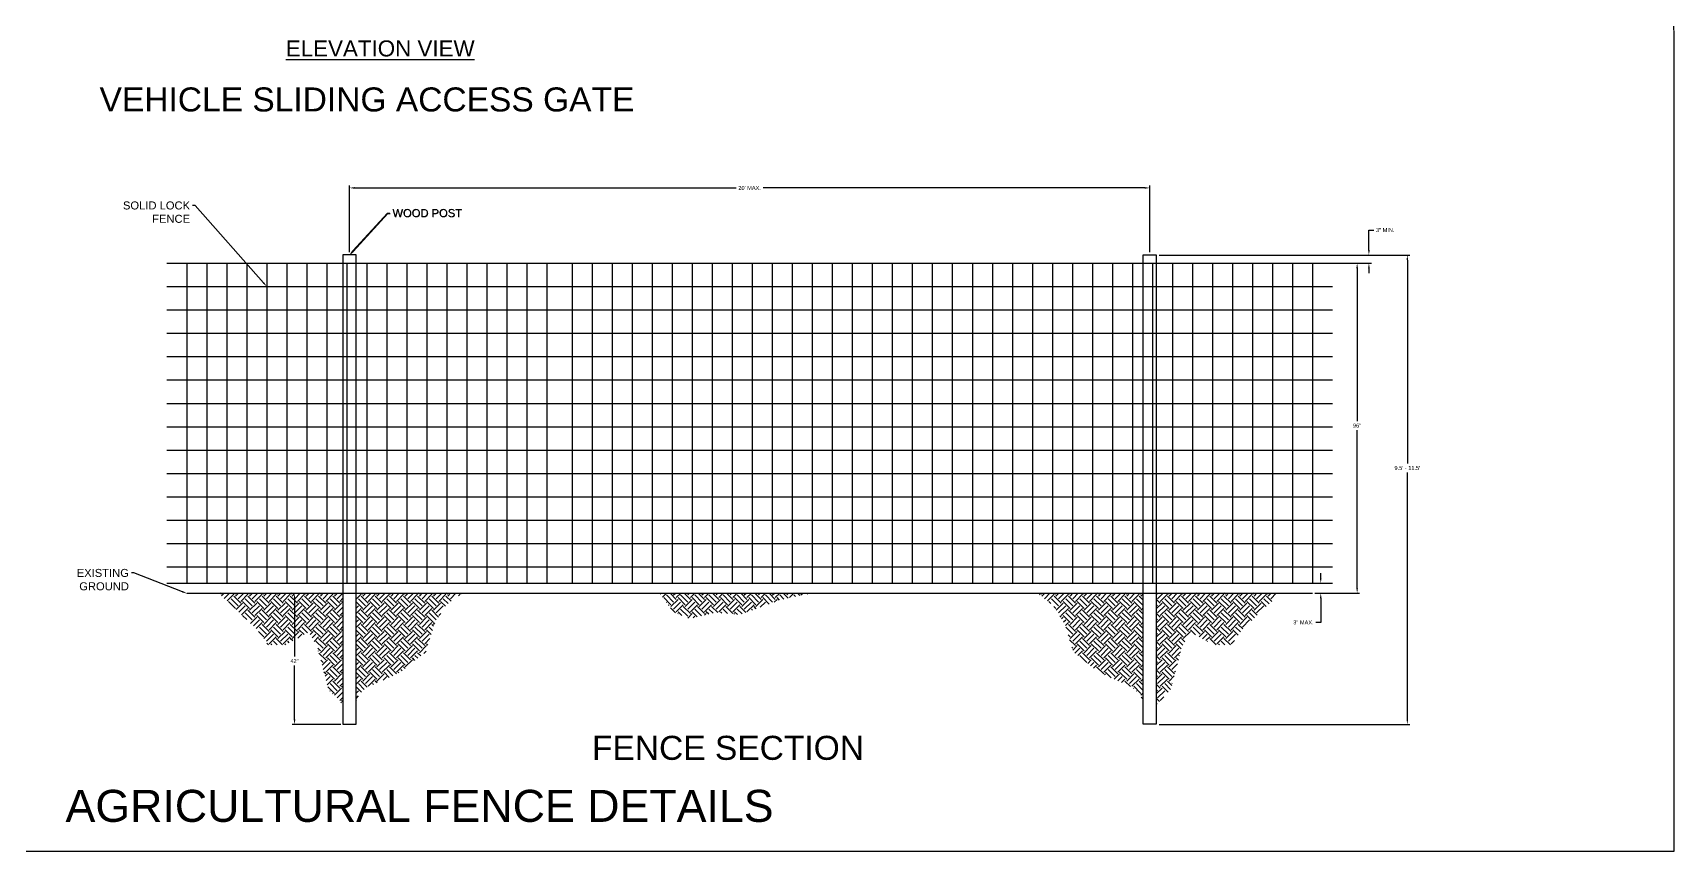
# Model space of a CAD drawing. Header units: feet. Extents: x -17 to 155, y -41 to 44.
# Drawn here: x 113.49 to 154.52, y 0.64 to 21.08 of the extents above; entities that cross this region are included whole.
import ezdxf
from ezdxf import colors
from ezdxf.entities.mleader import LeaderData, LeaderLine
from ezdxf.enums import TextEntityAlignment as Align
from ezdxf.math import Vec2, Vec3

# ---------------------------------------------------------------- set-up
doc = ezdxf.new("R2010")
doc.units = ezdxf.units.FT
doc.header["$MEASUREMENT"] = 0
doc.layers.get('Defpoints').update_dxf_attribs({"color": 5})
for name, color, linetype in [('B L4chain link fence', 7, 'Continuous'), ('C-SHEET-TEXT', 6, 'Continuous'), ('G-ANNO-TEXT', 1, 'Continuous'), ('G-ANNO-TTLE', 3, 'Continuous')]:
    doc.layers.add(name, color=color, linetype=linetype)
doc.styles.add('NEI-A', font='arial.ttf')
doc.dimstyles.new('NEI-A', dxfattribs={"dimtxt": 0.1, "dimasz": 0.125, "dimexe": 0.0625, "dimexo": 0.0625, "dimgap": 0.0625, "dimtad": 0, "dimtih": 1, "dimtoh": 1, "dimdec": 4, "dimzin": 3, "dimdsep": 46, "dimlunit": 4, "dimtxsty": 'NEI-A', "dimcen": 0, "dimadec": 0, "dimazin": 0, "dimtfac": 0.75, "dimtdec": 4, "dimtofl": 0, "dimtmove": 0, "dimatfit": 3, "dimfxl": 1, "dimfrac": 1, "dimtolj": 1, "dimtzin": 0, "dimarcsym": 0})
pattern_1 = [(45, (-2208.74908, -7282.33176), (0, 0.353553391), [0.25, -0.25]), (45, (-2208.81538, -7282.26547), (0, 0.353553391), [0.25, -0.25]), (45, (-2208.88167, -7282.19918), (0, 0.353553391), [0.25, -0.25]), (135, (-2208.88167, -7282.15498), (-0.353553391, 3e-17), [0.25, -0.25]), (135, (-2208.81538, -7282.0887), (-0.353553391, 3e-17), [0.25, -0.25]), (135, (-2208.74908, -7282.0224), (-0.353553391, 3e-17), [0.25, -0.25])]

# ---------------------------------------------------------------- blocks, each defined once
blk = doc.blocks.new('*D35')
at = {"layer": 'C-SHEET-TEXT', "color": 0, "lineweight": -2, "transparency": 16777216}
for p, q in [((145.684, 7.458), (145.684, 7.583)), ((145.539, 7.333), (145.746, 7.333)), ((145.539, 7.083), (145.746, 7.083)), ((145.684, 6.958), (145.684, 6.353)), ((145.684, 6.353), (145.559, 6.353))]:
    blk.add_line(p, q, dxfattribs=at)
at = {"layer": 'C-SHEET-TEXT', "color": 0, "transparency": 16777216}
for points in [[(145.663, 7.458), (145.705, 7.458), (145.684, 7.333)], [(145.663, 6.958), (145.705, 6.958), (145.684, 7.083)]]:
    blk.add_solid(points, dxfattribs=at)
at = {"layer": 'Defpoints', "color": 0, "transparency": 16777216}
for p in [(145.477, 7.333), (145.477, 7.083), (145.684, 7.333)]:
    blk.add_point(p, dxfattribs=at)
at = {"layer": 'C-SHEET-TEXT', "color": 0, "transparency": 16777216, "insert": (145.252, 6.353), "char_height": 0.1, "attachment_point": 5, "style": 'NEI-A'}
blk.add_mtext('\\A1;3" MAX.', dxfattribs=at)
blk = doc.blocks.new('*D36')
at = {"layer": 'C-SHEET-TEXT', "color": 0, "lineweight": -2, "transparency": 16777216}
for p, q in [((145.737, 15.324), (146.656, 15.324)), ((146.594, 15.199), (146.594, 11.38)), ((146.594, 7.208), (146.594, 11.152)), ((145.559, 7.083), (146.656, 7.083))]:
    blk.add_line(p, q, dxfattribs=at)
at = {"layer": 'C-SHEET-TEXT', "color": 0, "transparency": 16777216}
for points in [[(146.573, 15.199), (146.615, 15.199), (146.594, 15.324)], [(146.573, 7.208), (146.615, 7.208), (146.594, 7.083)]]:
    blk.add_solid(points, dxfattribs=at)
at = {"layer": 'Defpoints', "color": 0, "transparency": 16777216}
for p in [(145.675, 15.324), (145.497, 7.083), (146.594, 7.083)]:
    blk.add_point(p, dxfattribs=at)
at = {"layer": 'C-SHEET-TEXT', "color": 0, "transparency": 16777216, "insert": (146.594, 11.266), "char_height": 0.1, "attachment_point": 5, "style": 'NEI-A'}
blk.add_mtext('\\A1;96"', dxfattribs=at)
blk = doc.blocks.new('*D37')
at = {"layer": 'C-SHEET-TEXT', "color": 0, "lineweight": -2, "transparency": 16777216}
for p, q in [((146.888, 15.651), (146.888, 16.151)), ((146.888, 16.151), (147.013, 16.151)), ((141.647, 15.526), (146.95, 15.526)), ((146.613, 15.324), (146.95, 15.324)), ((146.888, 15.199), (146.888, 15.074))]:
    blk.add_line(p, q, dxfattribs=at)
at = {"layer": 'C-SHEET-TEXT', "color": 0, "transparency": 16777216}
for points in [[(146.867, 15.651), (146.909, 15.651), (146.888, 15.526)], [(146.867, 15.199), (146.909, 15.199), (146.888, 15.324)]]:
    blk.add_solid(points, dxfattribs=at)
at = {"layer": 'Defpoints', "color": 0, "transparency": 16777216}
for p in [(141.584, 15.526), (146.551, 15.324), (146.888, 15.324)]:
    blk.add_point(p, dxfattribs=at)
at = {"layer": 'C-SHEET-TEXT', "color": 0, "transparency": 16777216, "insert": (147.297, 16.151), "char_height": 0.1, "attachment_point": 5, "style": 'NEI-A'}
blk.add_mtext('\\A1;3" MIN.', dxfattribs=at)
blk = doc.blocks.new('*D38')
at = {"layer": 'C-SHEET-TEXT', "color": 0, "lineweight": -2, "transparency": 16777216}
for p, q in [((141.667, 15.526), (147.911, 15.526)), ((147.849, 15.401), (147.849, 10.323)), ((147.849, 3.93), (147.849, 10.096)), ((141.647, 3.805), (147.911, 3.805))]:
    blk.add_line(p, q, dxfattribs=at)
at = {"layer": 'C-SHEET-TEXT', "color": 0, "transparency": 16777216}
for points in [[(147.828, 15.401), (147.869, 15.401), (147.849, 15.526)], [(147.828, 3.93), (147.869, 3.93), (147.849, 3.805)]]:
    blk.add_solid(points, dxfattribs=at)
at = {"layer": 'Defpoints', "color": 0, "transparency": 16777216}
for p in [(141.604, 15.526), (141.584, 3.805), (147.849, 3.805)]:
    blk.add_point(p, dxfattribs=at)
at = {"layer": 'C-SHEET-TEXT', "color": 0, "transparency": 16777216, "insert": (147.849, 10.209), "char_height": 0.1, "attachment_point": 5, "style": 'NEI-A'}
blk.add_mtext("\\A1;9.5' - 11.5'", dxfattribs=at)
blk = doc.blocks.new('*D39')
at = {"layer": 'C-SHEET-TEXT', "color": 0, "lineweight": -2, "transparency": 16777216}
for p, q in [((121.187, 7.074), (119.973, 7.074)), ((120.035, 6.949), (120.035, 5.5)), ((120.035, 3.93), (120.035, 5.275)), ((121.192, 3.805), (119.973, 3.805))]:
    blk.add_line(p, q, dxfattribs=at)
at = {"layer": 'C-SHEET-TEXT', "color": 0, "transparency": 16777216}
for points in [[(120.014, 6.949), (120.056, 6.949), (120.035, 7.074)], [(120.014, 3.93), (120.056, 3.93), (120.035, 3.805)]]:
    blk.add_solid(points, dxfattribs=at)
at = {"layer": 'Defpoints', "color": 0, "transparency": 16777216}
for p in [(121.249, 7.074), (120.035, 3.805), (121.254, 3.805)]:
    blk.add_point(p, dxfattribs=at)
at = {"layer": 'C-SHEET-TEXT', "color": 0, "transparency": 16777216, "insert": (120.035, 5.388), "char_height": 0.1, "attachment_point": 5, "style": 'NEI-A'}
blk.add_mtext('\\A1;42"', dxfattribs=at)
blk = doc.blocks.new('*D40')
at = {"layer": 'C-SHEET-TEXT', "color": 0, "lineweight": -2, "transparency": 16777216}
for p, q in [((121.41, 15.598), (121.41, 17.265)), ((141.41, 15.598), (141.41, 17.265)), ((121.535, 17.203), (131.074, 17.203)), ((141.285, 17.203), (131.745, 17.203))]:
    blk.add_line(p, q, dxfattribs=at)
at = {"layer": 'C-SHEET-TEXT', "color": 0, "transparency": 16777216}
for points in [[(121.535, 17.224), (121.535, 17.182), (121.41, 17.203)], [(141.285, 17.224), (141.285, 17.182), (141.41, 17.203)]]:
    blk.add_solid(points, dxfattribs=at)
at = {"layer": 'Defpoints', "color": 0, "transparency": 16777216}
for p in [(141.41, 17.203), (121.41, 15.536), (141.41, 15.536)]:
    blk.add_point(p, dxfattribs=at)
at = {"layer": 'C-SHEET-TEXT', "color": 0, "transparency": 16777216, "insert": (131.41, 17.203), "char_height": 0.1, "attachment_point": 5, "style": 'NEI-A'}
blk.add_mtext("\\A1;20' MAX.", dxfattribs=at)

msp = doc.modelspace()

# ---------------------------------------------------------------- hatches: boundary and pattern name
at = {"layer": 'C-SHEET-TEXT'}
h = msp.add_hatch(dxfattribs=at)
h.set_pattern_fill('EARTH', color=250, angle=45)
h.set_pattern_definition(pattern_1)
h.paths.add_polyline_path([(123.53096, 6.31657), (123.68108, 6.55669), (123.8264, 6.78913), (124.22581, 7.08318), (121.57476, 7.08318), (121.57476, 4.35687), (121.65226, 4.56271), (121.84101, 4.72994), (122.14557, 4.86288), (122.31285, 4.94006), (122.69446, 5.11615), (123.32078, 5.61761)])
h.paths.add_polyline_path([(121.24476, 7.08318), (118.14349, 7.08318), (118.52095, 6.72516), (118.87868, 6.38583), (119.10792, 6.1684), (119.37018, 5.79033), (119.81627, 5.79463), (120.24521, 6.03047), (120.39522, 6.11295), (120.61392, 5.71519), (120.71272, 5.32723), (120.88858, 4.67543), (121.24476, 4.28826)])
h = msp.add_hatch(dxfattribs=at)
h.set_pattern_fill('EARTH', color=250, angle=45)
h.set_pattern_definition([(45, (-2257.6167, -7278.703), (0, 0.353553391), [0.25, -0.25]), (45, (-2257.68299, -7278.6367), (0, 0.353553391), [0.25, -0.25]), (45, (-2257.74928, -7278.5704), (0, 0.353553391), [0.25, -0.25]), (135, (-2257.74928, -7278.52622), (-0.353553391, 3e-17), [0.25, -0.25]), (135, (-2257.68299, -7278.45993), (-0.353553391, 3e-17), [0.25, -0.25]), (135, (-2257.6167, -7278.39363), (-0.353553391, 3e-17), [0.25, -0.25])])
h.paths.add_polyline_path([(131.75672, 6.76004), (131.98074, 6.84232), (132.21188, 6.92721), (132.96289, 7.08318), (129.15291, 7.08318), (129.51436, 6.61031), (129.90293, 6.4444), (130.38053, 6.55365), (130.58397, 6.60019), (130.846, 6.57389), (131.16174, 6.54152)])
h = msp.add_hatch(dxfattribs=at)
h.set_pattern_fill('EARTH', color=250, angle=45)
h.set_pattern_definition(pattern_1)
h.paths.add_polyline_path([(139.28856, 6.31657), (139.13844, 6.55669), (138.99312, 6.78913), (138.5937, 7.08318), (141.24476, 7.08318), (141.24476, 4.35687), (141.16725, 4.56271), (140.9785, 4.72994), (140.67395, 4.86288), (140.50667, 4.94006), (140.12506, 5.11615), (139.49873, 5.61761)])
h.paths.add_polyline_path([(141.57476, 7.08318), (144.67602, 7.08318), (144.29857, 6.72516), (143.94083, 6.38583), (143.7116, 6.1684), (143.44933, 5.79033), (143.00324, 5.79463), (142.57431, 6.03047), (142.42429, 6.11295), (142.20559, 5.71519), (142.10679, 5.32723), (141.93093, 4.67543), (141.57476, 4.28826)])

# ---------------------------------------------------------------- linework, layer by layer
at = {"layer": 'B L4chain link fence', "color": 253, "flags": 128}
for points in [[(116.84301, 15.32361), (145.9765, 15.32361)], [(117.34301, 15.31404), (117.34301, 7.33318)], [(117.84301, 15.31404), (117.84301, 7.33318)], [(118.34301, 15.31404), (118.34301, 7.33318)], [(118.84301, 15.31404), (118.84301, 7.33318)], [(119.34301, 15.31404), (119.34301, 7.33318)], [(119.84301, 15.31404), (119.84301, 7.33318)], [(120.34301, 15.31404), (120.34301, 7.33318)], [(120.84301, 15.31404), (120.84301, 7.33318)], [(121.34301, 15.31404), (121.34301, 7.33318)], [(121.84301, 15.31404), (121.84301, 7.33318)], [(122.34301, 15.31404), (122.34301, 7.33318)], [(122.84301, 15.31404), (122.84301, 7.33318)], [(123.34301, 15.31404), (123.34301, 7.33318)], [(123.84301, 15.31404), (123.84301, 7.33318)], [(124.34301, 15.31404), (124.34301, 7.33318)], [(124.84301, 15.31404), (124.84301, 7.33318)], [(125.34301, 15.31404), (125.34301, 7.33318)], [(125.84301, 15.31404), (125.84301, 7.33318)], [(126.34301, 15.31404), (126.34301, 7.33318)], [(126.9765, 15.31404), (126.9765, 7.33318)], [(127.4765, 15.31404), (127.4765, 7.33318)], [(127.9765, 15.31404), (127.9765, 7.33318)], [(128.4765, 15.31404), (128.4765, 7.33318)], [(128.9765, 15.31404), (128.9765, 7.33318)], [(129.4765, 15.31404), (129.4765, 7.33318)], [(129.9765, 15.31404), (129.9765, 7.33318)], [(130.4765, 15.31404), (130.4765, 7.33318)], [(130.9765, 15.31404), (130.9765, 7.33318)], [(131.4765, 15.31404), (131.4765, 7.33318)], [(131.9765, 15.31404), (131.9765, 7.33318)], [(132.4765, 15.31404), (132.4765, 7.33318)], [(132.9765, 15.31404), (132.9765, 7.33318)], [(133.4765, 15.31404), (133.4765, 7.33318)], [(133.9765, 15.31404), (133.9765, 7.33318)], [(134.4765, 15.31404), (134.4765, 7.33318)], [(134.9765, 15.31404), (134.9765, 7.33318)], [(135.4765, 15.31404), (135.4765, 7.33318)], [(135.9765, 15.31404), (135.9765, 7.33318)], [(136.4765, 15.31404), (136.4765, 7.33318)], [(136.9765, 15.31404), (136.9765, 7.33318)], [(137.4765, 15.31404), (137.4765, 7.33318)], [(137.9765, 15.31404), (137.9765, 7.33318)], [(138.4765, 15.31404), (138.4765, 7.33318)], [(138.9765, 15.31404), (138.9765, 7.33318)], [(139.4765, 15.31404), (139.4765, 7.33318)], [(139.9765, 15.31404), (139.9765, 7.33318)], [(140.4765, 15.31404), (140.4765, 7.33318)], [(140.9765, 15.31404), (140.9765, 7.33318)], [(141.4765, 15.31404), (141.4765, 7.33318)], [(141.9765, 15.31404), (141.9765, 7.33318)], [(142.4765, 15.31404), (142.4765, 7.33318)], [(142.9765, 15.31404), (142.9765, 7.33318)], [(143.4765, 15.31404), (143.4765, 7.33318)], [(143.9765, 15.31404), (143.9765, 7.33318)], [(144.4765, 15.31404), (144.4765, 7.33318)], [(144.9765, 15.31404), (144.9765, 7.33318)], [(145.4765, 15.31404), (145.4765, 7.33318)], [(116.84301, 14.74028), (145.9765, 14.74028)], [(116.84301, 14.15695), (145.9765, 14.15695)], [(116.84301, 13.57361), (145.9765, 13.57361)], [(116.84301, 12.99028), (145.9765, 12.99028)], [(116.84301, 12.40695), (145.9765, 12.40695)], [(116.84301, 11.82361), (145.9765, 11.82361)], [(116.84301, 11.24028), (145.9765, 11.24028)], [(116.84301, 10.65695), (145.9765, 10.65695)], [(116.84301, 10.07361), (145.9765, 10.07361)], [(116.84301, 9.49028), (145.9765, 9.49028)], [(116.84301, 8.90695), (145.9765, 8.90695)], [(116.84301, 8.32361), (145.9765, 8.32361)], [(116.84301, 7.74028), (145.9765, 7.74028)], [(116.84301, 7.33318), (145.9765, 7.33318)]]:
    msp.add_lwpolyline(points, dxfattribs=at)
at = {"layer": 'C-SHEET-TEXT', "flags": 128}
for points in [[(121.57476, 3.81404), (121.57476, 15.53558), (121.24476, 15.53558), (121.24476, 7.31404), (121.24476, 3.81404)], [(141.24476, 3.81404), (141.24476, 15.53558), (141.57476, 15.53558), (141.57476, 7.31404), (141.57476, 3.81404)]]:
    msp.add_lwpolyline(points, close=True, dxfattribs=at)
msp.add_lwpolyline([(117.34301, 7.08318), (145.4765, 7.08318)], dxfattribs=at)
at = {"layer": 'Defpoints'}
msp.add_lwpolyline([(92.27569, 41.64137), (92.27569, 0.64137), (154.51791, 0.64137), (154.50791, 41.64137)], close=True, dxfattribs=at)

# ---------------------------------------------------------------- texts
at = {"layer": 'G-ANNO-TEXT', "style": 'NEI-A'}
msp.add_text('%%UELEVATION VIEW', height=0.4, dxfattribs=at).set_placement((122.17692, 20.68701), align=Align.MIDDLE)
at = {"layer": 'G-ANNO-TEXT', "insert": (121.84589, 19.40814), "char_height": 0.6, "attachment_point": 5, "style": 'NEI-A'}
msp.add_mtext_dynamic_manual_height_columns('VEHICLE SLIDING ACCESS GATE', width=13.8823081, gutter_width=5.26509, heights=[0.20682], dxfattribs=at)
at = {"layer": 'G-ANNO-TEXT', "insert": (130.86913, 3.21694), "char_height": 0.6, "width": 25.5336142, "attachment_point": 5, "style": 'NEI-A'}
msp.add_mtext('FENCE SECTION', dxfattribs=at)
at = {"layer": 'G-ANNO-TTLE', "insert": (123.16027, 1.76626), "char_height": 0.8, "width": 25.5336142, "attachment_point": 5, "style": 'NEI-A'}
msp.add_mtext('AGRICULTURAL FENCE DETAILS', dxfattribs=at)

# ---------------------------------------------------------------- dimensions: what is measured, and where the dimension line sits
at = {"layer": 'C-SHEET-TEXT'}
dim = msp.add_linear_dim(base=(141.40976, 17.20282), p1=(121.40976, 15.53558), p2=(141.40976, 15.53558), text="20' MAX.", dimstyle='NEI-A', dxfattribs=at)
dim.commit()
dim.dimension.update_dxf_attribs({"geometry": '*D40', "text_midpoint": (131.40976, 17.20282)})
for base, p1, p2, text, picture, middle in [((146.88795, 15.32361), (141.58409, 15.52625), (146.5506, 15.32361), '3" MIN.', '*D37', (147.29693, 16.1515)), ((147.84853, 3.80471), (141.60409, 15.52625), (141.58409, 3.80471), "9.5' - 11.5'", '*D38', (147.84853, 10.20939)), ((146.59396, 7.08318), (145.67476, 15.32361), (145.4965, 7.08318), '96"', '*D36', (146.59396, 11.266)), ((145.68383, 7.33318), (145.4765, 7.08318), (145.4765, 7.33318), '3" MAX.', '*D35', (145.25152, 6.35318)), ((120.03524, 3.80471), (121.2492, 7.07385), (121.25409, 3.80471), '42"', '*D39', (120.03524, 5.38752))]:
    dim = msp.add_linear_dim(base=base, p1=p1, p2=p2, angle=90, text=text, dimstyle='NEI-A', dxfattribs=at)
    dim.commit()
    dim.dimension.update_dxf_attribs({"geometry": picture, "text_midpoint": middle, "dimtype": 160})

# ---------------------------------------------------------------- leaders
ml = msp.add_multileader_mtext('Standard', dxfattribs=at)
ml.set_content('SOLID LOCK\\PFENCE', color=256, style='NEI-A')
ml.set_leader_properties()
ml.build(insert=Vec2(0, 0))
ml.multileader.update_dxf_attribs({"dogleg_length": 0.0625, "arrow_head_size": 0.125})
ctx = ml.context
ctx.base_point, ctx.char_height, ctx.arrow_head_size, ctx.landing_gap_size, ctx.plane_origin = Vec3(115.69771, 16.76364), 0.2, 0.125, 0.0625, Vec3(117.34301, 10.3051)
ctx.text_align_type = 2
notes = []
notes.append((ctx, [(0, (1, 1, 0), (117.54906, 16.76364), (-1, 0), 0.0625, [(0, [(119.34301, 14.74028)], 0, [])])]))
ctx.mtext.insert, ctx.mtext.alignment, ctx.mtext.flow_direction = Vec3(117.42406, 16.86534), 3, 5
ml = msp.add_multileader_mtext('Standard', dxfattribs=at)
ml.set_content('WOOD POST', color=256, style='NEI-A')
ml.set_leader_properties()
ml.build(insert=Vec2(0, 0))
ml.multileader.update_dxf_attribs({"dogleg_length": 0.0625, "arrow_head_size": 0.125})
ctx = ml.context
ctx.base_point, ctx.char_height, ctx.arrow_head_size, ctx.landing_gap_size, ctx.plane_origin = Vec3(122.4179, 16.57652), 0.2, 0.125, 0.0625, Vec3(121.40976, 15.53558)
notes.append((ctx, [(0, (1, 1, 0), (122.3554, 16.57652), (1, 0), 0.0625, [(0, [(121.40976, 15.53558)], 0, [])])]))
ctx.mtext.insert, ctx.mtext.flow_direction = Vec3(122.4804, 16.67823), 5
ml = msp.add_multileader_mtext('Standard', dxfattribs=at)
ml.set_content('WOOD POST', color=256, style='NEI-A')
ml.set_leader_properties()
ml.build(insert=Vec2(0, 0))
ml.multileader.update_dxf_attribs({"dogleg_length": 0.0625, "arrow_head_size": 0.125})
ctx = ml.context
ctx.base_point, ctx.char_height, ctx.arrow_head_size, ctx.landing_gap_size, ctx.plane_origin = Vec3(122.42723, 16.56719), 0.2, 0.125, 0.0625, Vec3(121.41909, 15.52625)
notes.append((ctx, [(0, (1, 1, 0), (122.36473, 16.56719), (1, 0), 0.0625, [(0, [(121.41909, 15.52625)], 0, [])])]))
ctx.mtext.insert, ctx.mtext.flow_direction = Vec3(122.48973, 16.6689), 5
ml = msp.add_multileader_mtext('Standard', dxfattribs=at)
ml.set_content('EXISTING \\PGROUND', color=256, style='NEI-A')
ml.set_leader_properties()
ml.build(insert=Vec2(0, 0))
ml.multileader.update_dxf_attribs({"dogleg_length": 0.0625, "arrow_head_size": 0.125})
ctx = ml.context
ctx.base_point, ctx.char_height, ctx.arrow_head_size, ctx.landing_gap_size, ctx.plane_origin = Vec3(114.5697, 7.5871), 0.2, 0.125, 0.0625, Vec3(117.35234, 7.07385)
ctx.text_align_type = 2
notes.append((ctx, [(0, (1, 1, 0), (116.02173, 7.5871), (-1, 0), 0.0625, [(0, [(117.35234, 7.07385)], 0, [])])]))
ctx.mtext.insert, ctx.mtext.alignment, ctx.mtext.flow_direction = Vec3(115.89673, 7.68881), 3, 5
for ctx, leaders in notes:
    for number, flags, end, landing, length, lines in leaders:
        leader = LeaderData()
        leader.index, (leader.has_last_leader_line, leader.has_dogleg_vector, leader.attachment_direction) = number, flags
        leader.last_leader_point, leader.dogleg_vector, leader.dogleg_length = Vec3(end), Vec3(landing), length
        for number, points, colour, breaks in lines:
            line = LeaderLine()
            line.index, line.vertices, line.color, line.breaks = number, Vec3.list(points), colors.encode_raw_color(colour), breaks
            leader.lines.append(line)
        ctx.leaders.append(leader)

doc.saveas('drawing.dxf')
